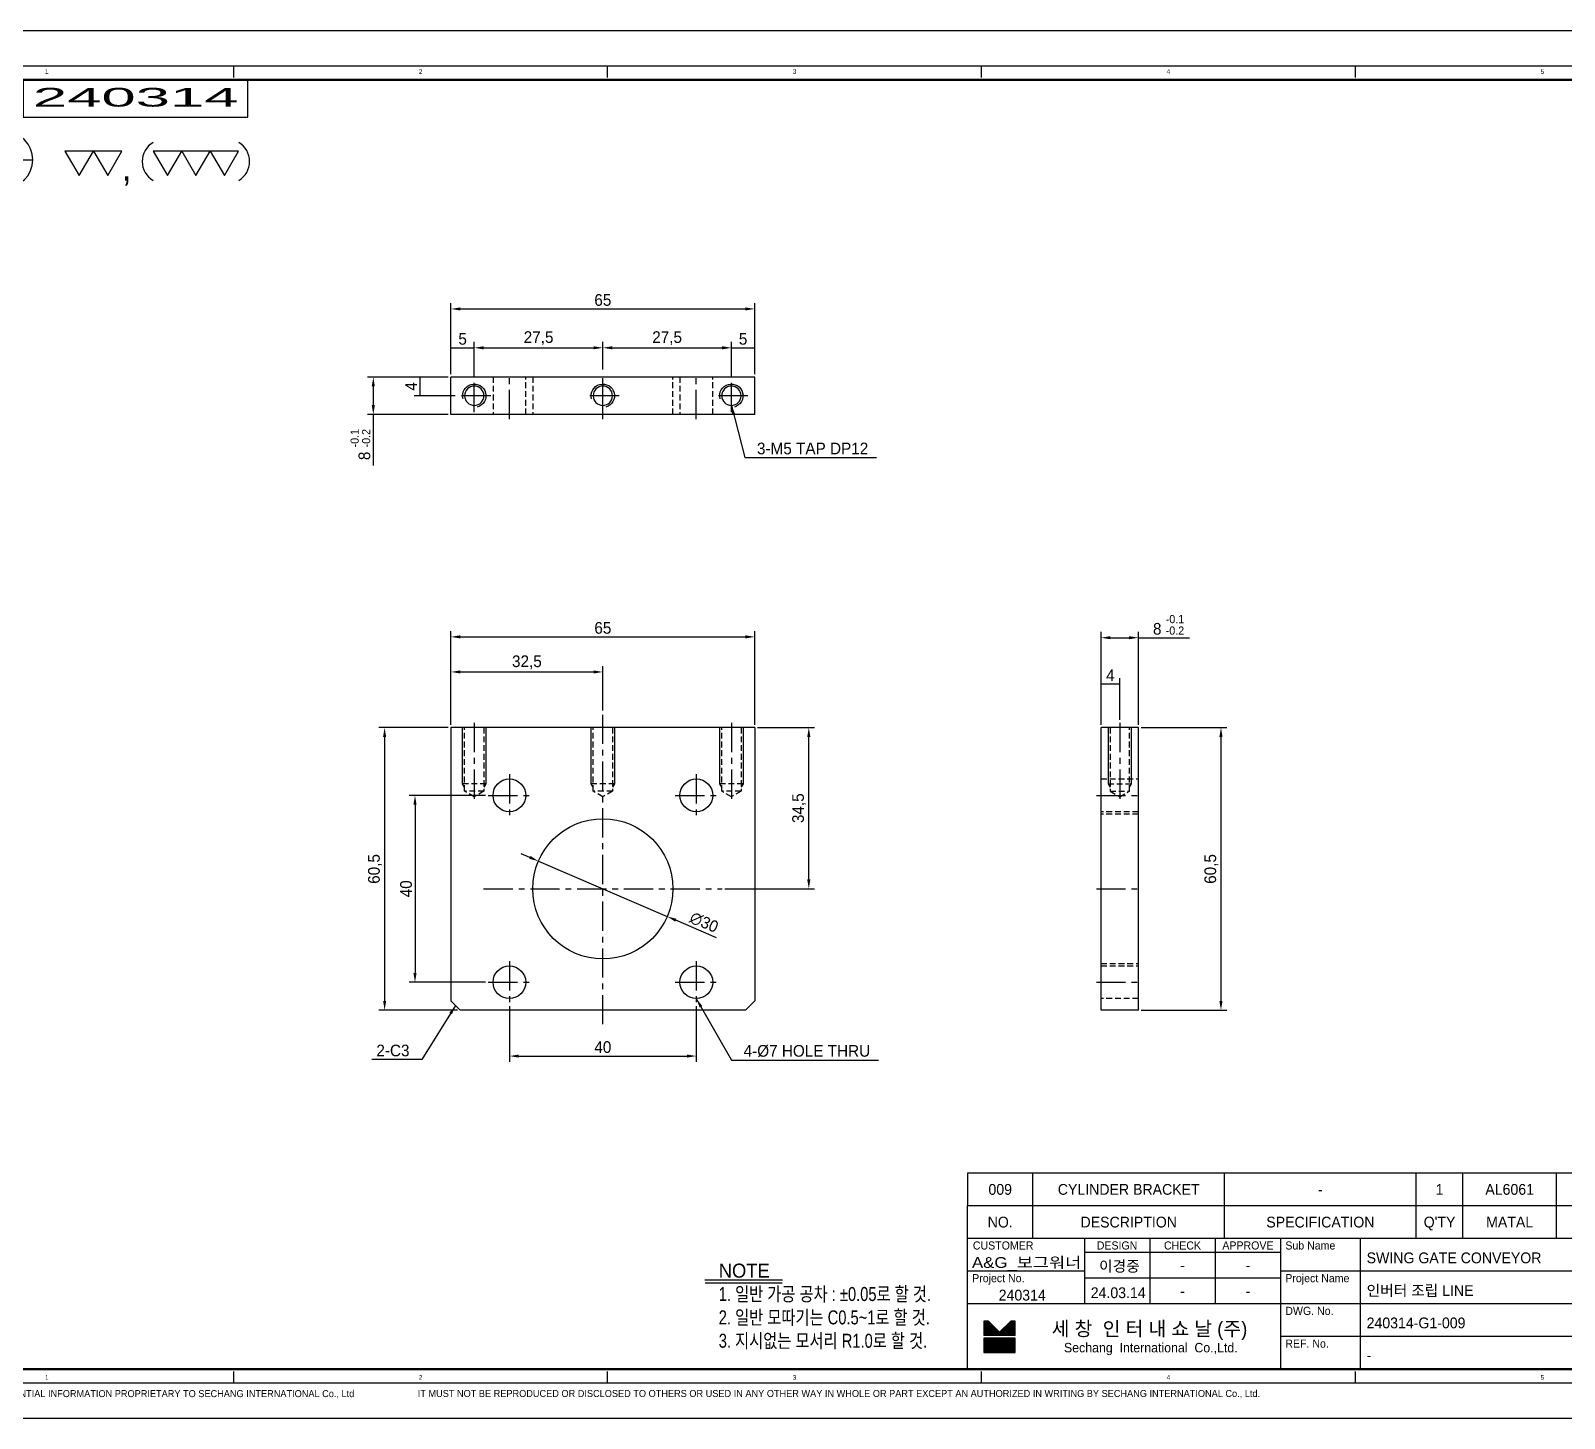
# Model space of a CAD drawing. Header units: inches. Extents: x 0 to 77285, y -118 to 40065.
# Drawn here: x 71873.1 to 72201.3, y 14981 to 15278 of the extents above; entities that cross this region are included whole.
import ezdxf
from ezdxf.enums import TextEntityAlignment as Align

# ---------------------------------------------------------------- set-up
doc = ezdxf.new("R2010")
doc.units = ezdxf.units.IN
doc.header["$LTSCALE"] = 5
doc.header["$MEASUREMENT"] = 0
for name, pattern in [('CENTER', [2, 1.25, -0.25, 0.25, -0.25]), ('HIDDEN', [0.375, 0.25, -0.125]), ('PHANTOM', [2.5, 1.25, -0.25, 0.25, -0.25, 0.25, -0.25])]:
    doc.linetypes.add(name, pattern=pattern)
for name, color, linetype in [('11', 1, 'CENTER'), ('22', 2, 'HIDDEN'), ('44', 4, 'Continuous'), ('55', 5, 'Continuous'), ('66', 6, 'PHANTOM'), ('77', 40, 'HIDDEN'), ('99', 181, 'Continuous'), ('A', 8, 'Continuous'), ('B', 123, 'Continuous'), ('D', 3, 'Continuous'), ('G', 231, 'Continuous'), ('T', 3, 'Continuous'), ('VV', 1, 'Continuous'), ('Y', 60, 'Continuous')]:
    doc.layers.add(name, color=color, linetype=linetype)
doc.layers.add('33', color=3, linetype='PHANTOM', lineweight=9)
doc.layers.add('88', color=35, linetype='Continuous', lineweight=5)
doc.styles.add('SCI', font='')
doc.styles.get('SCI').set_extended_font_data('Gulim')
doc.dimstyles.new('SCH', dxfattribs={"dimtxt": 2.5, "dimasz": 2, "dimexe": 1.25, "dimexo": 0.625, "dimtad": 1, "dimdec": 8, "dimtxsty": 'SCI', "dimcen": 2.5, "dimclrd": 4, "dimclre": 4, "dimclrt": 7, "dimadec": 8, "dimazin": 2, "dimtfac": 1, "dimtdec": 8, "dimtmove": 0, "dimatfit": 3, "dimfxl": 1, "dimarcsym": 0})

# ---------------------------------------------------------------- blocks, each defined once
blk = doc.blocks.new('A$Ccdccb40c')
for p, q in [((-8, 32.5), (0, 32.5)), ((-8, 32.5), (-8, -32.5)), ((0, 32.5), (0, -32.5)), ((-8, -32.5), (0, -32.5))]:
    blk.add_line(p, q)
for centre in [(-4, 27.5), (-4, 0), (-4, -27.5)]:
    blk.add_circle(centre, 2.07)
at = {"layer": '11'}
for p, q in [((-4, 31), (-4, 24)), ((-7.5, 27.5), (-0.5, 27.5)), ((-9, 20), (1, 20)), ((-4, 3.5), (-4, -3.5)), ((-9, 0), (1, 0)), ((-7.5, 0), (-0.5, 0)), ((-9, -20), (1, -20)), ((-4, -24), (-4, -31)), ((-7.5, -27.5), (-0.5, -27.5))]:
    blk.add_line(p, q, dxfattribs=at)
at = {"layer": '22'}
for p, q in [((-8, 23.5), (0, 23.5)), ((0, 16.5), (-8, 16.5)), ((-8, 15), (0, 15)), ((0, -15), (-8, -15)), ((-8, -16.5), (0, -16.5)), ((0, -23.5), (-8, -23.5))]:
    blk.add_line(p, q, dxfattribs=at)
at = {"layer": 'T'}
for centre in [(-4, 27.5), (-4, 0), (-4, -27.5)]:
    blk.add_arc(centre, 2.5, 255, 165, dxfattribs=at)
blk = doc.blocks.new('A$Cb8a88262')
for p, q in [((-26, 8), (-26, 0)), ((-26, 8), (34.5, 8)), ((34.5, 8), (34.5, 0)), ((-26, 0), (34.5, 0))]:
    blk.add_line(p, q)
at = {"layer": '11'}
for p, q in [((-20, -1), (-20, 9)), ((0, -1), (0, 9)), ((20, -1), (20, 9)), ((35.5, 4), (18.71, 4))]:
    blk.add_line(p, q, dxfattribs=at)
at = {"layer": '22'}
for p, q in [((-23.5, 8), (-23.5, 0)), ((-16.5, 0), (-16.5, 8)), ((-16, 0), (-16, 8)), ((16, 8), (16, 0)), ((16.5, 8), (16.5, 0)), ((23.5, 0), (23.5, 8)), ((19.71, 4), (20.9, 6.07)), ((20.9, 1.93), (19.71, 4)), ((20.9, 6.07), (34.5, 6.07)), ((20.9, 1.93), (20.9, 6.07)), ((22.5, 1.5), (22.5, 6.5)), ((34.5, 1.93), (20.9, 1.93))]:
    blk.add_line(p, q, dxfattribs=at)
at = {"layer": 'T'}
for p, q in [((21.75, 6.07), (22.5, 6.5)), ((22.5, 6.5), (34.5, 6.5)), ((22.5, 1.5), (21.75, 1.93)), ((34.5, 1.5), (22.5, 1.5))]:
    blk.add_line(p, q, dxfattribs=at)
blk = doc.blocks.new('A$C1c05e27e')
for p, q in [((-32.5, 0), (-32.5, -58.5)), ((32.5, 0), (-32.5, 0)), ((32.5, 0), (32.5, -58.5)), ((-32.5, -58.5), (-30.5, -60.5)), ((30.5, -60.5), (32.5, -58.5)), ((30.5, -60.5), (-30.5, -60.5))]:
    blk.add_line(p, q)
for centre, radius in [((-20, -14.5), 3.5), ((20, -14.5), 3.5), ((0, -34.5), 15), ((-20, -54.5), 3.5), ((20, -54.5), 3.5)]:
    blk.add_circle(centre, radius)
at = {"layer": '11'}
for p, q in [((-27.5, 1), (-27.5, -15.79)), ((0, -63.5), (0, 3)), ((27.5, 1), (27.5, -15.79)), ((-20, -10), (-20, -19)), ((20, -10), (20, -19)), ((-24.5, -14.5), (-15.5, -14.5)), ((15.5, -14.5), (24.5, -14.5)), ((-25.5, -34.5), (25.5, -34.5)), ((-20, -50), (-20, -59)), ((20, -50), (20, -59)), ((-24.5, -54.5), (-15.5, -54.5)), ((15.5, -54.5), (24.5, -54.5))]:
    blk.add_line(p, q, dxfattribs=at)
at = {"layer": '22'}
for p, q in [((-29.57, -13.6), (-29.57, 0)), ((-25.43, 0), (-25.43, -13.6)), ((-2.07, -13.6), (-2.07, 0)), ((2.07, 0), (2.07, -13.6)), ((25.43, -13.6), (25.43, 0)), ((29.57, 0), (29.57, -13.6)), ((-25, -12), (-30, -12)), ((2.5, -12), (-2.5, -12)), ((30, -12), (25, -12)), ((-27.5, -14.79), (-29.57, -13.6)), ((-25.43, -13.6), (-29.57, -13.6)), ((-25.43, -13.6), (-27.5, -14.79)), ((0, -14.79), (-2.07, -13.6)), ((2.07, -13.6), (-2.07, -13.6)), ((2.07, -13.6), (0, -14.79)), ((27.5, -14.79), (25.43, -13.6)), ((29.57, -13.6), (25.43, -13.6)), ((29.57, -13.6), (27.5, -14.79))]:
    blk.add_line(p, q, dxfattribs=at)
at = {"layer": 'T'}
for p, q in [((-30, -12), (-30, 0)), ((-25, 0), (-25, -12)), ((-2.5, -12), (-2.5, 0)), ((2.5, 0), (2.5, -12)), ((25, -12), (25, 0)), ((30, 0), (30, -12)), ((-29.57, -12.75), (-30, -12)), ((-25, -12), (-25.43, -12.75)), ((-2.07, -12.75), (-2.5, -12)), ((2.5, -12), (2.07, -12.75)), ((25.43, -12.75), (25, -12)), ((30, -12), (29.57, -12.75))]:
    blk.add_line(p, q, dxfattribs=at)
blk = doc.blocks.new('J2')
for p, q in [((0, 2.25), (-2.6, 2.25)), ((-2.6, 2.25), (-1.3, 0)), ((-1.3, 0), (0, 2.25)), ((2.6, 2.25), (0, 2.25)), ((0, 2.25), (1.3, 0)), ((1.3, 0), (2.6, 2.25))]:
    blk.add_line(p, q)
blk = doc.blocks.new('J3')
for p, q in [((-3.9, 2.25), (-2.6, 0)), ((-1.3, 2.25), (-3.9, 2.25)), ((-2.6, 0), (-1.3, 2.25)), ((-1.3, 2.25), (0, 0)), ((1.3, 2.25), (-1.3, 2.25)), ((0, 0), (1.3, 2.25)), ((1.3, 2.25), (2.6, 0)), ((3.9, 2.25), (1.3, 2.25)), ((2.6, 0), (3.9, 2.25))]:
    blk.add_line(p, q)
blk = doc.blocks.new('A$C645fd8c3')
at = {"linetype": 'Continuous'}
h = blk.add_hatch(dxfattribs=at)
h.set_pattern_fill('ANSI31', color=5, scale=0.563055, style=0)
h.set_pattern_definition([(45, (-482.600826, -378.99261), (-0.04976753, 0.04976753), [])])
h.paths.add_polyline_path([(259.73, -279.27), (259.73, -276.17), (258.74, -276.17), (256.35, -278.56), (253.96, -276.17), (252.97, -276.17), (252.97, -279.27)])
h.paths.add_polyline_path([(252.97, -279.83), (252.97, -282.93), (259.73, -282.93), (259.73, -279.83)])
at = {"color": 2}
for p, q in [((12.5, -289.5), (12.5, -7.5)), ((12.5, -7.5), (412.5, -7.5)), ((92.5, -10), (92.5, -7.5)), ((172.5, -10), (172.5, -7.5)), ((252.5, -10), (252.5, -7.5)), ((332.5, -10), (332.5, -7.5)), ((412.5, -7.5), (412.5, -289.5)), ((15, -63.9), (12.5, -63.9)), ((412.5, -63.9), (410, -63.9)), ((15, -120.3), (12.5, -120.3)), ((412.5, -120.3), (410, -120.3)), ((15, -176.7), (12.5, -176.7)), ((412.5, -176.7), (410, -176.7)), ((15, -233.1), (12.5, -233.1)), ((412.5, -233.1), (410, -233.1)), ((92.5, -289.5), (92.5, -287)), ((172.5, -289.5), (172.5, -287)), ((252.5, -289.5), (252.5, -287)), ((332.5, -289.5), (332.5, -287)), ((412.5, -289.5), (12.5, -289.5))]:
    blk.add_line(p, q, dxfattribs=at)
at = {"color": 40}
for p, q in [((47.5, -18.5), (47.5, -10.5)), ((95.5, -18.5), (95.5, -10.5))]:
    blk.add_line(p, q, dxfattribs=at)
at = {"color": 7, "linetype": 'Continuous'}
blk.add_line((27.52, -27.62), (49.52, -27.62), dxfattribs=at)
for p, q in [((409.5, -244.5), (249.5, -244.5)), ((249.5, -244.5), (249.5, -251.5)), ((249.5, -286.5), (249.5, -251.5)), ((409.5, -251.5), (249.5, -251.5)), ((409.5, -258.5), (249.5, -258.5)), ((316.5, -258.5), (316.5, -286.5)), ((316.5, -261.5), (274.5, -261.5)), ((316.5, -267), (274.5, -267)), ((415.59, -275.4), (419.2, -275.4))]:
    blk.add_line(p, q)
at = {"color": 3}
for p, q in [((263.5, -251.5), (263.5, -244.5)), ((304.5, -251.5), (304.5, -244.5)), ((345.5, -251.5), (345.5, -244.5)), ((355.5, -251.5), (355.5, -244.5)), ((375.5, -251.5), (375.5, -244.5)), ((263.5, -258.5), (263.5, -251.5)), ((304.5, -258.5), (304.5, -251.5)), ((345.5, -258.5), (345.5, -251.5)), ((355.5, -258.5), (355.5, -251.5)), ((375.5, -258.5), (375.5, -251.5)), ((274.5, -258.5), (274.5, -272.5)), ((288.5, -258.5), (288.5, -272.5)), ((302.5, -258.5), (302.5, -272.5)), ((333.5, -258.5), (333.5, -286.5)), ((274.5, -265.5), (249.5, -265.5)), ((409.58, -265.5), (316.5, -265.5)), ((409.5, -272.5), (249.5, -272.5)), ((409.58, -279.5), (316.5, -279.5))]:
    blk.add_line(p, q, dxfattribs=at)
at = {"color": 5, "linetype": 'Continuous'}
for p, q in [((252.97, -276.17), (252.97, -279.27)), ((253.96, -276.17), (252.97, -276.17)), ((253.96, -276.17), (256.35, -278.56)), ((258.74, -276.17), (256.35, -278.56)), ((259.73, -276.17), (258.74, -276.17)), ((259.73, -279.27), (259.73, -276.17)), ((259.73, -279.27), (252.97, -279.27)), ((252.97, -279.83), (252.97, -282.93)), ((259.73, -279.83), (252.97, -279.83)), ((259.73, -282.93), (259.73, -279.83)), ((252.97, -282.93), (259.73, -282.93))]:
    blk.add_line(p, q, dxfattribs=at)
at = {"color": 40, "const_width": 0.5}
blk.add_lwpolyline([(15.5, -286.5), (15.5, -10.5), (409.5, -10.5), (409.5, -286.5)], close=True, dxfattribs=at)
at = {"color": 40}
blk.add_lwpolyline([(15.5, -18.5), (95.5, -18.5)], dxfattribs=at)
blk.add_lwpolyline([(33.52, -21.62, 1), (33.52, -33.62), (43.52, -33.62, 1), (43.52, -21.62)], format="xyb", close=True)
at = {"const_width": 0.257}
blk.add_lwpolyline([(193.31, -268.04), (209.91, -268.04)], dxfattribs=at)
at = {"color": 3}
blk.add_lwpolyline([(193.31, -267.35), (209.91, -267.35)], dxfattribs=at)
for centre, start, end in [((77.61, -27.99), 120, 240), ((91.22, -27.99), 300, 60)]:
    blk.add_arc(centre, 4.69, start, end)
at = {"layer": '11'}
blk.add_line((415.59, -276.4), (419.2, -276.4), dxfattribs=at)
at = {"layer": '22'}
blk.add_line((415.59, -277.4), (419.2, -277.4), dxfattribs=at)
at = {"layer": '33'}
blk.add_line((415.59, -278.4), (419.2, -278.4), dxfattribs=at)
at = {"layer": '44'}
blk.add_line((415.59, -279.4), (419.2, -279.4), dxfattribs=at)
at = {"layer": '55'}
blk.add_line((415.59, -280.4), (419.2, -280.4), dxfattribs=at)
at = {"layer": '66'}
blk.add_line((415.59, -281.4), (419.2, -281.4), dxfattribs=at)
at = {"layer": '77'}
blk.add_line((415.59, -282.4), (419.2, -282.4), dxfattribs=at)
at = {"layer": '88'}
blk.add_line((415.59, -283.4), (419.2, -283.4), dxfattribs=at)
at = {"layer": '99'}
blk.add_line((415.59, -284.4), (419.2, -284.4), dxfattribs=at)
at = {"layer": 'A'}
blk.add_line((415.59, -285.4), (419.2, -285.4), dxfattribs=at)
at = {"layer": 'B'}
blk.add_line((415.59, -286.4), (419.2, -286.4), dxfattribs=at)
at = {"layer": 'D'}
blk.add_line((415.59, -287.4), (419.2, -287.4), dxfattribs=at)
at = {"layer": 'Defpoints', "color": 1}
blk.add_lwpolyline([(0, -297), (0, 0), (420, 0), (420, -297)], close=True, dxfattribs=at)
at = {"layer": 'G'}
blk.add_line((415.59, -288.4), (419.2, -288.4), dxfattribs=at)
at = {"layer": 'T'}
for p, q in [((394.5, -272.5), (394.5, -286.5)), ((415.59, -289.4), (419.2, -289.4))]:
    blk.add_line(p, q, dxfattribs=at)
at = {"layer": 'VV'}
blk.add_line((415.59, -291.4), (419.2, -291.4), dxfattribs=at)
at = {"layer": 'Y'}
blk.add_line((415.59, -290.4), (419.2, -290.4), dxfattribs=at)
at = {"xscale": 2.34375, "yscale": 2.34375, "zscale": 2.34375}
for name, p in [('J2', (62.5, -31.03)), ('J3', (84.42, -31.03))]:
    blk.add_blockref(name, p, dxfattribs=at)
at = {"color": 2, "style": 'SCI'}
for s, p in [('1', (52.5, -8.75)), ('2', (132.5, -8.75)), ('3', (212.5, -8.75)), ('4', (292.5, -8.75)), ('5', (372.5, -8.75)), ('A', (13.75, -35.7)), ('A', (411.25, -35.7)), ('B', (13.75, -92.1)), ('B', (411.25, -92.1)), ('C', (13.75, -148.5)), ('C', (411.25, -148.5)), ('D', (13.75, -204.9)), ('D', (411.25, -204.9)), ('E', (13.75, -261.3)), ('E', (411.25, -261.3)), ('E', (411.25, -261.3)), ('1', (52.5, -288.25)), ('2', (132.5, -288.25)), ('3', (212.5, -288.25)), ('4', (292.5, -288.25)), ('5', (372.5, -288.25))]:
    blk.add_text(s, height=1, dxfattribs=at).set_placement(p, align=Align.MIDDLE_CENTER)
at = {"style": 'SCI'}
for s, height, p in [('Project No.', 4, (31.5, -14.5)), (',', 5.86, (69.61, -29.14)), ('NO.', 2.308, (256.5, -255)), ('DESCRIPTION', 2.3077, (284, -255)), ('SPECIFICATION', 2.3077, (325, -255)), ("Q'TY", 2.308, (350.5, -255)), ('MATAL', 2.308, (365.5, -255)), ('REMAPK', 2.308, (392.5, -255)), ('DESIGN', 1.731, (281.5, -260)), ('CHECK', 1.731, (295.5, -260)), ('APPROVE', 1.731, (309.5, -260)), ('이경중', 2.308, (282, -264.44)), ('-', 2.31, (295.5, -264.25)), ('-', 2.31, (309.5, -264.25)), ('0', 0.6, (414.6, -275.37)), ('세 창  인 터 내 쇼 날 (주)', 3.0296, (288.44, -277.82)), ('Sechang  International  Co.,Ltd.', 2.0198, (288.72, -281.87))]:
    blk.add_text(s, height=height, dxfattribs=at).set_placement(p, align=Align.MIDDLE_CENTER)
for s, height, p in [('CUSTOMER', 1.731, (250.65, -260)), ('Sub Name', 1.731, (317.5, -260)), ('Project No.', 1.7308, (250.5, -267)), ('Project Name', 1.7308, (317.5, -267)), ('DWG. No.', 1.731, (317.5, -274)), ('SCALE', 1.731, (395.5, -274)), ('REF. No.', 1.731, (317.5, -281)), ('REV.', 1.731, (395.5, -281))]:
    blk.add_text(s, height=height, dxfattribs=at).set_placement(p, align=Align.MIDDLE_LEFT)
at = {"color": 40, "style": 'SCI'}
for s, height, p in [('-', 2.31, (295.5, -269.75)), ('-', 2.31, (309.5, -269.75)), ('1/', 2.308, (400.15, -277.29))]:
    blk.add_text(s, height=height, dxfattribs=at).set_placement(p, align=Align.MIDDLE_CENTER)
at = {"color": 3, "linetype": 'Continuous', "style": 'SCI'}
for s, p in [('THIS DRAWING CONTAINS CONFIDENTIAL INFORMATION PROPRIETARY TO SECHANG INTERNATIONAL Co., Ltd  ', (12.11, -292.46)), ('IT MUST NOT BE REPRODUCED OR DISCLOSED TO OTHERS OR USED IN ANY OTHER WAY IN WHOLE OR PART EXCEPT AN AUTHORIZED IN WRITING BY SECHANG INTERNATIONAL Co., Ltd.', (131.88, -292.43))]:
    blk.add_text(s, height=1.5, dxfattribs=at).set_placement(p)
at = {"color": 2, "style": 'SCI'}
blk.add_text('A3', height=3, dxfattribs=at).set_placement((419.05, -296.11), align=Align.BOTTOM_RIGHT)
at = {"color": 40, "insert": (196.28, -263.89), "char_height": 3, "attachment_point": 1, "style": 'SCI'}
blk.add_mtext_dynamic_manual_height_columns('NOTE{\\W0.8;\\P1. 일반 가공 공차 : %%P0.05로 할 것.\\P2. 일반 모따기는 C0.5~1로 할 것.\\P3. 지시없는 모서리 R1.0로 할 것.}', width=205.982, gutter_width=1.29, heights=[0], dxfattribs=at)
at = {"layer": '11', "style": 'SCI'}
blk.add_text('11', height=0.6, dxfattribs=at).set_placement((414.6, -276.37), align=Align.MIDDLE_CENTER)
at = {"layer": '22', "style": 'SCI'}
blk.add_text('22', height=0.6, dxfattribs=at).set_placement((414.6, -277.37), align=Align.MIDDLE_CENTER)
at = {"layer": '33', "style": 'SCI'}
blk.add_text('33', height=0.6, dxfattribs=at).set_placement((414.6, -278.37), align=Align.MIDDLE_CENTER)
at = {"layer": '44', "style": 'SCI'}
blk.add_text('44', height=0.6, dxfattribs=at).set_placement((414.6, -279.37), align=Align.MIDDLE_CENTER)
at = {"layer": '55', "style": 'SCI'}
blk.add_text('55', height=0.6, dxfattribs=at).set_placement((414.6, -280.37), align=Align.MIDDLE_CENTER)
at = {"layer": '66', "style": 'SCI'}
blk.add_text('66', height=0.6, dxfattribs=at).set_placement((414.6, -281.37), align=Align.MIDDLE_CENTER)
at = {"layer": '77', "style": 'SCI'}
blk.add_text('77', height=0.6, dxfattribs=at).set_placement((414.6, -282.37), align=Align.MIDDLE_CENTER)
at = {"layer": '88', "style": 'SCI'}
blk.add_text('88', height=0.6, dxfattribs=at).set_placement((414.6, -283.37), align=Align.MIDDLE_CENTER)
at = {"layer": '99', "style": 'SCI'}
blk.add_text('99', height=0.6, dxfattribs=at).set_placement((414.6, -284.37), align=Align.MIDDLE_CENTER)
at = {"layer": 'A', "style": 'SCI'}
blk.add_text('A', height=0.6, dxfattribs=at).set_placement((414.6, -285.37), align=Align.MIDDLE_CENTER)
at = {"layer": 'B', "style": 'SCI'}
blk.add_text('B', height=0.6, dxfattribs=at).set_placement((414.6, -286.37), align=Align.MIDDLE_CENTER)
at = {"layer": 'D', "style": 'SCI'}
blk.add_text('D', height=0.6, dxfattribs=at).set_placement((414.6, -287.37), align=Align.MIDDLE_CENTER)
at = {"layer": 'G', "style": 'SCI'}
blk.add_text('G', height=0.6, dxfattribs=at).set_placement((414.6, -288.37), align=Align.MIDDLE_CENTER)
at = {"layer": 'T', "style": 'SCI'}
blk.add_text('T', height=0.6, dxfattribs=at).set_placement((414.6, -289.37), align=Align.MIDDLE_CENTER)
at = {"layer": 'VV', "style": 'SCI'}
blk.add_text('V', height=0.6, dxfattribs=at).set_placement((414.6, -291.37), align=Align.MIDDLE_CENTER)
at = {"layer": 'Y', "style": 'SCI'}
blk.add_text('Y', height=0.6, dxfattribs=at).set_placement((414.6, -290.37), align=Align.MIDDLE_CENTER)
blk = doc.blocks.new('*D1561')
at = {"color": 4, "lineweight": -2, "transparency": 16777216}
for p, q in [((71963.06, 15129.44), (71963.06, 15141.97)), ((71965.06, 15140.72), (71993.56, 15140.72)), ((71995.56, 15132.44), (71995.56, 15141.97))]:
    blk.add_line(p, q, dxfattribs=at)
at = {"color": 4, "transparency": 16777216}
for points in [[(71965.06, 15141.05), (71965.06, 15140.39), (71963.06, 15140.72)], [(71993.56, 15141.05), (71993.56, 15140.39), (71995.56, 15140.72)]]:
    blk.add_solid(points, dxfattribs=at)
at = {"layer": 'Defpoints', "color": 0, "transparency": 16777216}
for p in [(71995.56, 15140.72), (71995.56, 15131.81), (71963.06, 15128.81)]:
    blk.add_point(p, dxfattribs=at)
at = {"color": 7, "transparency": 16777216, "insert": (71979.31, 15142.78), "char_height": 2.5, "attachment_point": 5, "style": 'SCI'}
blk.add_mtext('32,5', dxfattribs=at)
blk = doc.blocks.new('*D1562')
at = {"color": 4, "lineweight": -2, "transparency": 16777216}
for p, q in [((71963.06, 15129.44), (71963.06, 15149.48)), ((71965.06, 15148.23), (72026.06, 15148.23)), ((72028.06, 15129.44), (72028.06, 15149.48))]:
    blk.add_line(p, q, dxfattribs=at)
at = {"color": 4, "transparency": 16777216}
for points in [[(71965.06, 15148.57), (71965.06, 15147.9), (71963.06, 15148.23)], [(72026.06, 15148.57), (72026.06, 15147.9), (72028.06, 15148.23)]]:
    blk.add_solid(points, dxfattribs=at)
at = {"layer": 'Defpoints', "color": 0, "transparency": 16777216}
for p in [(72028.06, 15148.23), (71963.06, 15128.81), (72028.06, 15128.81)]:
    blk.add_point(p, dxfattribs=at)
at = {"color": 7, "transparency": 16777216, "insert": (71995.56, 15150.14), "char_height": 2.5, "attachment_point": 5, "style": 'SCI'}
blk.add_mtext('65', dxfattribs=at)
blk = doc.blocks.new('*D1563')
at = {"color": 4, "lineweight": -2, "transparency": 16777216}
for p, q in [((71970.43, 15114.31), (71954.12, 15114.31)), ((71955.37, 15112.31), (71955.37, 15076.31)), ((71970.43, 15074.31), (71954.12, 15074.31))]:
    blk.add_line(p, q, dxfattribs=at)
at = {"color": 4, "transparency": 16777216}
for points in [[(71955.03, 15112.31), (71955.7, 15112.31), (71955.37, 15114.31)], [(71955.03, 15076.31), (71955.7, 15076.31), (71955.37, 15074.31)]]:
    blk.add_solid(points, dxfattribs=at)
at = {"layer": 'Defpoints', "color": 0, "transparency": 16777216}
for p in [(71971.06, 15114.31), (71955.37, 15074.31), (71971.06, 15074.31)]:
    blk.add_point(p, dxfattribs=at)
at = {"color": 7, "transparency": 16777216, "insert": (71953.46, 15094.31), "char_height": 2.5, "attachment_point": 5, "rotation": 90, "style": 'SCI'}
blk.add_mtext('40', dxfattribs=at)
blk = doc.blocks.new('*D1564')
at = {"color": 4, "lineweight": -2, "transparency": 16777216}
for p, q in [((71962.43, 15128.81), (71947.62, 15128.81)), ((71948.87, 15126.81), (71948.87, 15070.31)), ((71964.43, 15068.31), (71947.62, 15068.31))]:
    blk.add_line(p, q, dxfattribs=at)
at = {"color": 4, "transparency": 16777216}
for points in [[(71948.54, 15126.81), (71949.2, 15126.81), (71948.87, 15128.81)], [(71948.54, 15070.31), (71949.2, 15070.31), (71948.87, 15068.31)]]:
    blk.add_solid(points, dxfattribs=at)
at = {"layer": 'Defpoints', "color": 0, "transparency": 16777216}
for p in [(71963.06, 15128.81), (71948.87, 15068.31), (71965.06, 15068.31)]:
    blk.add_point(p, dxfattribs=at)
at = {"color": 7, "transparency": 16777216, "insert": (71946.81, 15098.56), "char_height": 2.5, "attachment_point": 5, "rotation": 90, "style": 'SCI'}
blk.add_mtext('60,5', dxfattribs=at)
blk = doc.blocks.new('*D1565')
at = {"color": 4, "lineweight": -2, "transparency": 16777216}
for p, q in [((72028.68, 15128.81), (72040.87, 15128.81)), ((72039.62, 15096.31), (72039.62, 15126.81)), ((72021.68, 15094.31), (72040.87, 15094.31))]:
    blk.add_line(p, q, dxfattribs=at)
at = {"color": 4, "transparency": 16777216}
for points in [[(72039.29, 15126.81), (72039.96, 15126.81), (72039.62, 15128.81)], [(72039.29, 15096.31), (72039.96, 15096.31), (72039.62, 15094.31)]]:
    blk.add_solid(points, dxfattribs=at)
at = {"layer": 'Defpoints', "color": 0, "transparency": 16777216}
for p in [(72028.06, 15128.81), (72039.62, 15128.81), (72021.06, 15094.31)]:
    blk.add_point(p, dxfattribs=at)
at = {"color": 7, "transparency": 16777216, "insert": (72037.56, 15111.56), "char_height": 2.5, "attachment_point": 5, "rotation": 90, "style": 'SCI'}
blk.add_mtext('34,5', dxfattribs=at)
blk = doc.blocks.new('*D1566')
at = {"color": 4, "lineweight": -2, "transparency": 16777216}
for p, q in [((71975.56, 15069.19), (71975.56, 15057.26)), ((72015.56, 15069.19), (72015.56, 15057.26)), ((71977.56, 15058.51), (72013.56, 15058.51))]:
    blk.add_line(p, q, dxfattribs=at)
at = {"color": 4, "transparency": 16777216}
for points in [[(71977.56, 15058.84), (71977.56, 15058.18), (71975.56, 15058.51)], [(72013.56, 15058.84), (72013.56, 15058.18), (72015.56, 15058.51)]]:
    blk.add_solid(points, dxfattribs=at)
at = {"layer": 'Defpoints', "color": 0, "transparency": 16777216}
for p in [(71975.56, 15069.81), (72015.56, 15069.81), (72015.56, 15058.51)]:
    blk.add_point(p, dxfattribs=at)
at = {"color": 7, "transparency": 16777216, "insert": (71995.56, 15060.42), "char_height": 2.5, "attachment_point": 5, "style": 'SCI'}
blk.add_mtext('40', dxfattribs=at)
blk = doc.blocks.new('*D1567')
at = {"color": 4, "lineweight": -2, "transparency": 16777216}
for p, q in [((71979.94, 15101.03), (71978.11, 15101.82)), ((71981.78, 15100.24), (72009.34, 15088.38)), ((72019.85, 15083.85), (72011.17, 15087.59))]:
    blk.add_line(p, q, dxfattribs=at)
at = {"color": 4, "transparency": 16777216}
for points in [[(71980.08, 15101.34), (71979.81, 15100.73), (71981.78, 15100.24)], [(72011.3, 15087.9), (72011.04, 15087.28), (72009.34, 15088.38)]]:
    blk.add_solid(points, dxfattribs=at)
at = {"layer": 'Defpoints', "color": 0, "transparency": 16777216}
for p in [(71981.78, 15100.24), (72009.34, 15088.38)]:
    blk.add_point(p, dxfattribs=at)
at = {"color": 7, "transparency": 16777216, "insert": (72017.21, 15087.13), "char_height": 2.5, "attachment_point": 5, "rotation": 336.7077, "style": 'SCI'}
blk.add_mtext('∅30', dxfattribs=at)
blk = doc.blocks.new('*D1568')
at = {"color": 4, "lineweight": -2, "transparency": 16777216}
for p, q in [((72102.15, 15129.44), (72102.15, 15139.36)), ((72106.15, 15138.11), (72102.15, 15138.11)), ((72106.15, 15130.44), (72106.15, 15139.36))]:
    blk.add_line(p, q, dxfattribs=at)
at = {"layer": 'Defpoints', "color": 0, "transparency": 16777216}
for p in [(72102.15, 15138.11), (72102.15, 15128.81), (72106.15, 15129.81)]:
    blk.add_point(p, dxfattribs=at)
at = {"color": 7, "transparency": 16777216, "insert": (72104.15, 15140.02), "char_height": 2.5, "attachment_point": 5, "style": 'SCI'}
blk.add_mtext('4', dxfattribs=at)
blk = doc.blocks.new('*D1569')
at = {"color": 4, "lineweight": -2, "transparency": 16777216}
for p, q in [((72102.15, 15129.44), (72102.15, 15149.3)), ((72104.15, 15148.05), (72108.15, 15148.05)), ((72110.15, 15129.44), (72110.15, 15149.3)), ((72110.15, 15148.05), (72121.05, 15148.05))]:
    blk.add_line(p, q, dxfattribs=at)
at = {"color": 4, "transparency": 16777216}
for points in [[(72104.15, 15148.38), (72104.15, 15147.72), (72102.15, 15148.05)], [(72108.15, 15148.38), (72108.15, 15147.72), (72110.15, 15148.05)]]:
    blk.add_solid(points, dxfattribs=at)
at = {"layer": 'Defpoints', "color": 0, "transparency": 16777216}
for p in [(72110.15, 15148.05), (72102.15, 15128.81), (72110.15, 15128.81)]:
    blk.add_point(p, dxfattribs=at)
at = {"color": 7, "transparency": 16777216, "insert": (72116.6, 15150.79), "char_height": 2.5, "attachment_point": 5, "style": 'SCI'}
blk.add_mtext('8 {\\H0.7x;\\S-0.1^ -0.2;} ', dxfattribs=at)
blk = doc.blocks.new('*D1570')
at = {"color": 4, "lineweight": -2, "transparency": 16777216}
for p, q in [((71962.43, 15203.84), (71955.18, 15203.84)), ((71956.43, 15203.84), (71956.43, 15199.84)), ((71963.93, 15199.84), (71955.18, 15199.84))]:
    blk.add_line(p, q, dxfattribs=at)
at = {"layer": 'Defpoints', "color": 0, "transparency": 16777216}
for p in [(71963.06, 15203.84), (71956.43, 15199.84), (71964.56, 15199.84)]:
    blk.add_point(p, dxfattribs=at)
at = {"color": 7, "transparency": 16777216, "insert": (71954.52, 15201.84), "char_height": 2.5, "attachment_point": 5, "rotation": 90, "style": 'SCI'}
blk.add_mtext('4', dxfattribs=at)
blk = doc.blocks.new('*D1571')
at = {"color": 4, "lineweight": -2, "transparency": 16777216}
for p, q in [((71962.43, 15203.84), (71945.2, 15203.84)), ((71946.45, 15201.84), (71946.45, 15197.84)), ((71962.43, 15195.84), (71945.2, 15195.84)), ((71946.45, 15195.84), (71946.45, 15184.94))]:
    blk.add_line(p, q, dxfattribs=at)
at = {"color": 4, "transparency": 16777216}
for points in [[(71946.11, 15201.84), (71946.78, 15201.84), (71946.45, 15203.84)], [(71946.11, 15197.84), (71946.78, 15197.84), (71946.45, 15195.84)]]:
    blk.add_solid(points, dxfattribs=at)
at = {"layer": 'Defpoints', "color": 0, "transparency": 16777216}
for p in [(71963.06, 15203.84), (71946.45, 15195.84), (71963.06, 15195.84)]:
    blk.add_point(p, dxfattribs=at)
at = {"color": 7, "transparency": 16777216, "insert": (71943.7, 15189.39), "char_height": 2.5, "attachment_point": 5, "rotation": 90, "style": 'SCI'}
blk.add_mtext('8 {\\H0.7x;\\S-0.1^ -0.2;} ', dxfattribs=at)
blk = doc.blocks.new('*D1572')
at = {"color": 4, "lineweight": -2, "transparency": 16777216}
for p, q in [((71963.06, 15204.46), (71963.06, 15211.35)), ((71963.06, 15210.1), (71968.06, 15210.1)), ((71968.06, 15203.96), (71968.06, 15211.35))]:
    blk.add_line(p, q, dxfattribs=at)
at = {"layer": 'Defpoints', "color": 0, "transparency": 16777216}
for p in [(71968.06, 15210.1), (71963.06, 15203.84), (71968.06, 15203.34)]:
    blk.add_point(p, dxfattribs=at)
at = {"color": 7, "transparency": 16777216, "insert": (71965.56, 15212), "char_height": 2.5, "attachment_point": 5, "style": 'SCI'}
blk.add_mtext('5', dxfattribs=at)
blk = doc.blocks.new('*D1573')
at = {"color": 4, "lineweight": -2, "transparency": 16777216}
for p, q in [((71968.06, 15203.96), (71968.06, 15211.35)), ((71970.06, 15210.1), (71993.56, 15210.1)), ((71995.56, 15205.46), (71995.56, 15211.35))]:
    blk.add_line(p, q, dxfattribs=at)
at = {"color": 4, "transparency": 16777216}
for points in [[(71970.06, 15210.43), (71970.06, 15209.76), (71968.06, 15210.1)], [(71993.56, 15210.43), (71993.56, 15209.76), (71995.56, 15210.1)]]:
    blk.add_solid(points, dxfattribs=at)
at = {"layer": 'Defpoints', "color": 0, "transparency": 16777216}
for p in [(71995.56, 15210.1), (71968.06, 15203.34), (71995.56, 15204.84)]:
    blk.add_point(p, dxfattribs=at)
at = {"color": 7, "transparency": 16777216, "insert": (71981.81, 15212.16), "char_height": 2.5, "attachment_point": 5, "style": 'SCI'}
blk.add_mtext('27,5', dxfattribs=at)
blk = doc.blocks.new('*D1574')
at = {"color": 4, "lineweight": -2, "transparency": 16777216}
for p, q in [((71995.56, 15205.46), (71995.56, 15211.35)), ((71997.56, 15210.1), (72021.06, 15210.1)), ((72023.06, 15203.96), (72023.06, 15211.35))]:
    blk.add_line(p, q, dxfattribs=at)
at = {"color": 4, "transparency": 16777216}
for points in [[(71997.56, 15210.43), (71997.56, 15209.76), (71995.56, 15210.1)], [(72021.06, 15210.43), (72021.06, 15209.76), (72023.06, 15210.1)]]:
    blk.add_solid(points, dxfattribs=at)
at = {"layer": 'Defpoints', "color": 0, "transparency": 16777216}
for p in [(72023.06, 15210.1), (71995.56, 15204.84), (72023.06, 15203.34)]:
    blk.add_point(p, dxfattribs=at)
at = {"color": 7, "transparency": 16777216, "insert": (72009.31, 15212.16), "char_height": 2.5, "attachment_point": 5, "style": 'SCI'}
blk.add_mtext('27,5', dxfattribs=at)
blk = doc.blocks.new('*D1575')
at = {"color": 4, "lineweight": -2, "transparency": 16777216}
for p, q in [((72023.06, 15203.96), (72023.06, 15211.35)), ((72023.06, 15210.1), (72028.06, 15210.1)), ((72028.06, 15204.46), (72028.06, 15211.35))]:
    blk.add_line(p, q, dxfattribs=at)
at = {"layer": 'Defpoints', "color": 0, "transparency": 16777216}
for p in [(72028.06, 15210.1), (72023.06, 15203.34), (72028.06, 15203.84)]:
    blk.add_point(p, dxfattribs=at)
at = {"color": 7, "transparency": 16777216, "insert": (72025.56, 15212), "char_height": 2.5, "attachment_point": 5, "style": 'SCI'}
blk.add_mtext('5', dxfattribs=at)
blk = doc.blocks.new('*D1576')
at = {"color": 4, "lineweight": -2, "transparency": 16777216}
for p, q in [((71963.06, 15204.46), (71963.06, 15219.67)), ((72028.06, 15204.46), (72028.06, 15219.67)), ((71965.06, 15218.42), (72026.06, 15218.42))]:
    blk.add_line(p, q, dxfattribs=at)
at = {"color": 4, "transparency": 16777216}
for points in [[(71965.06, 15218.75), (71965.06, 15218.08), (71963.06, 15218.42)], [(72026.06, 15218.75), (72026.06, 15218.08), (72028.06, 15218.42)]]:
    blk.add_solid(points, dxfattribs=at)
at = {"layer": 'Defpoints', "color": 0, "transparency": 16777216}
for p in [(72028.06, 15218.42), (71963.06, 15203.84), (72028.06, 15203.84)]:
    blk.add_point(p, dxfattribs=at)
at = {"color": 7, "transparency": 16777216, "insert": (71995.56, 15220.32), "char_height": 2.5, "attachment_point": 5, "style": 'SCI'}
blk.add_mtext('65', dxfattribs=at)
blk = doc.blocks.new('*D1577')
at = {"color": 4, "lineweight": -2, "transparency": 16777216}
for p, q in [((72110.77, 15128.81), (72129.06, 15128.81)), ((72127.81, 15126.81), (72127.81, 15070.31)), ((72110.77, 15068.31), (72129.06, 15068.31))]:
    blk.add_line(p, q, dxfattribs=at)
at = {"color": 4, "transparency": 16777216}
for points in [[(72127.47, 15126.81), (72128.14, 15126.81), (72127.81, 15128.81)], [(72127.47, 15070.31), (72128.14, 15070.31), (72127.81, 15068.31)]]:
    blk.add_solid(points, dxfattribs=at)
at = {"layer": 'Defpoints', "color": 0, "transparency": 16777216}
for p in [(72110.15, 15128.81), (72110.15, 15068.31), (72127.81, 15068.31)]:
    blk.add_point(p, dxfattribs=at)
at = {"color": 7, "transparency": 16777216, "insert": (72125.75, 15098.56), "char_height": 2.5, "attachment_point": 5, "rotation": 90, "style": 'SCI'}
blk.add_mtext('60,5', dxfattribs=at)

msp = doc.modelspace()

# ---------------------------------------------------------------- block references
at = {"color": 3}
msp.add_blockref('A$C645fd8c3', (71824.07766087, 15277.97591026), dxfattribs=at)
at = {"xscale": -1, "rotation": 270}
for name, p in [('A$Ccdccb40c', (71995.55789181, 15203.83856298)), ('A$Cb8a88262', (72102.14659023, 15094.31159))]:
    msp.add_blockref(name, p, dxfattribs=at)
msp.add_blockref('A$C1c05e27e', (71995.55789181, 15128.81159))

# ---------------------------------------------------------------- texts
at = {"style": 'SCI', "width": 2.339307}
msp.add_text('240314', height=4, dxfattribs=at).set_placement((71873.6302585, 15261.72537937), (71917.58805144, 15261.72537937), align=Align.FIT)
at = {"style": 'SCI'}
for s, height, p in [('009', 2.307692308, (72080.57766087, 15029.97591026)), ('CYLINDER BRACKET', 2.3076923077, (72108.07766087, 15029.97591852)), ('-', 2.30769231, (72149.07766087, 15029.97591026)), ('1', 2.30769231, (72174.57766087, 15029.97591026)), ('AL6061', 2.307692308, (72189.57766087, 15029.97591026))]:
    msp.add_text(s, height=height, dxfattribs=at).set_placement(p, align=Align.MIDDLE_CENTER)
at = {"color": 40, "style": 'SCI', "width": 1.12551}
msp.add_text('A&G_보그워너', height=2.307692308, dxfattribs=at).set_placement((72074.53515896, 15013.17153334), (72097.91804589, 15013.17153334), align=Align.FIT)
at = {"color": 40, "style": 'SCI'}
for s, height, p in [('SWING GATE CONVEYOR', 2.3076923077, (72158.97338133, 15015.32206411)), ('인버터 조립 LINE', 2.3076923077, (72158.97338133, 15008.32206411)), ('240314-G1-009', 2.3076923077, (72158.97338133, 15001.39898719)), ('-', 2.30769231, (72158.97338133, 14994.47591026))]:
    msp.add_text(s, height=height, dxfattribs=at).set_placement(p, align=Align.MIDDLE_LEFT)
for s, p in [('24.03.14', (72105.82057596, 15007.86052565)), ('240314', (72085.28751679, 15007.34129488))]:
    msp.add_text(s, height=2.307692308, dxfattribs=at).set_placement(p, align=Align.MIDDLE_CENTER)
at = {"color": 7, "char_height": 2.5, "style": 'SCI'}
for s, insert, attachment_point in [('3-M5 TAP DP12', (72028.53607483, 15187.26953676), 7), ('2-C3', (71954.19397352, 15058.41942205), 9), ('4-%%c7 HOLE THRU', (72025.68013713, 15058.28309413), 7)]:
    msp.add_mtext(s, dxfattribs=dict(at, insert=insert, attachment_point=attachment_point))

# ---------------------------------------------------------------- dimensions: what is measured, and where the dimension line sits
for base, p1, p2, picture, middle in [((72028.0578918069, 15218.4151159922), (71963.0578918069, 15203.8385629815), (72028.0578918069, 15203.8385629815), '*D1576', (71995.5578918069, 15220.3217404928)), ((71968.0578918069, 15210.0970231579), (71963.0578918069, 15203.8385629815), (71968.0578918069, 15203.3385629815), '*D1572', (71965.5578918069, 15212.0019832112)), ((72028.0578918069, 15148.233885573), (71963.0578918069, 15128.8115899979), (72028.0578918069, 15128.8115899979), '*D1562', (71995.5578918069, 15150.1405100737)), ((71995.5578918069, 15140.7201749358), (71963.0578918069, 15128.8115899979), (71995.5578918069, 15131.8115899979), '*D1561', (71979.3078918069, 15142.781593045)), ((72102.14659023, 15138.11227418), (72106.14659023, 15129.81159), (72102.14659023, 15128.81159), '*D1568', (72104.14659023, 15140.02056313)), ((72015.5578918069, 15058.5113073753), (71975.5578918069, 15069.8115899979), (72015.5578918069, 15069.8115899979), '*D1566', (71995.5578918069, 15060.4195963234))]:
    dim = msp.add_linear_dim(base=base, p1=p1, p2=p2, dimstyle='SCH')
    dim.commit()
    dim.dimension.update_dxf_attribs({"geometry": picture, "text_midpoint": middle})
for base, p1, p2, picture, middle in [((71995.5578918069, 15210.0970231579), (71968.0578918069, 15203.3385629815), (71995.5578918069, 15204.8385629815), '*D1573', (71981.8078918069, 15212.1584412671)), ((72023.0578918069, 15210.0970231579), (71995.5578918069, 15204.8385629815), (72023.0578918069, 15203.3385629815), '*D1574', (72009.3078918069, 15212.1584412671)), ((72028.0578918069, 15210.0970231579), (72023.0578918069, 15203.3385629815), (72028.0578918069, 15203.8385629815), '*D1575', (72025.5578918069, 15212.0019832112))]:
    dim = msp.add_linear_dim(base=base, p1=p1, p2=p2, dimstyle='SCH', override={"dimtmove": 1})
    dim.commit()
    dim.dimension.update_dxf_attribs({"geometry": picture, "text_midpoint": middle})
dim = msp.add_linear_dim(base=(71946.4451417047, 15195.8385629815), p1=(71963.0578918069, 15203.8385629815), p2=(71963.0578918069, 15195.8385629815), angle=90, text='<> {\\H0.7x;\\S-0.1^ -0.2;} ', dimstyle='SCH')
dim.commit()
dim.dimension.update_dxf_attribs({"geometry": '*D1571', "text_midpoint": (71943.7019104574, 15189.3879970694)})
for base, p1, p2, picture, middle in [((71956.4296617, 15199.83856298), (71963.05789181, 15203.83856298), (71964.55789181, 15199.83856298), '*D1570', (71954.52137275, 15201.83856298)), ((71948.8694480657, 15068.3115899979), (71963.0578918069, 15128.8115899979), (71965.0578918069, 15068.3115899979), '*D1564', (71946.8080299565, 15098.5615899979)), ((72039.6232693522, 15128.8115899979), (72021.0578918069, 15094.3115899979), (72028.0578918069, 15128.8115899979), '*D1565', (72037.5601867956, 15111.5615899979)), ((72127.807757987, 15068.3115899979), (72110.1465902288, 15128.8115899979), (72110.1465902288, 15068.3115899979), '*D1577', (72125.7463398778, 15098.5615899978)), ((71955.3650630045, 15074.3115899979), (71971.0578918069, 15114.3115899979), (71971.0578918069, 15074.3115899979), '*D1563', (71953.4567740564, 15094.3115899979))]:
    dim = msp.add_linear_dim(base=base, p1=p1, p2=p2, angle=90, dimstyle='SCH')
    dim.commit()
    dim.dimension.update_dxf_attribs({"geometry": picture, "text_midpoint": middle})
dim = msp.add_linear_dim(base=(72110.1465902288, 15148.0490116206), p1=(72102.1465902288, 15128.8115899979), p2=(72110.1465902288, 15128.8115899979), text='<> {\\H0.7x;\\S-0.1^ -0.2;} ', dimstyle='SCH')
dim.commit()
dim.dimension.update_dxf_attribs({"geometry": '*D1569', "text_midpoint": (72116.5971561409, 15150.7922428678)})
dim = msp.add_diameter_dim_2p(p1=(71981.7803996, 15100.242922773), p2=(72009.3353840137, 15088.3802572227), dimstyle='SCH')
dim.commit()
dim.dimension.update_dxf_attribs({"geometry": '*D1567', "text_midpoint": (72017.2105191576, 15087.1346063888)})

# ---------------------------------------------------------------- leaders
at = {"annotation_type": 0, "has_hookline": 1}
for points, hookline_direction, text_width in [([(72023.05789181, 15197.77157568), (72025.91107483, 15186.64453676), (72027.91107483, 15186.64453676)], 0, 25.58255659), ([(71964.05789181, 15069.31159), (71956.81897352, 15057.79442205), (71954.81897352, 15057.79442205)], 1, 8.08588549), ([(72015.55789181, 15070.81159), (72023.05513713, 15057.65809413), (72025.05513713, 15057.65809413)], 0, 28.83155792)]:
    msp.add_leader(points, dimstyle='SCH', override={"dimgap": 0.625, "dimtad": 1}, dxfattribs=dict(at, hookline_direction=hookline_direction, text_width=text_width))

doc.saveas('drawing.dxf')
